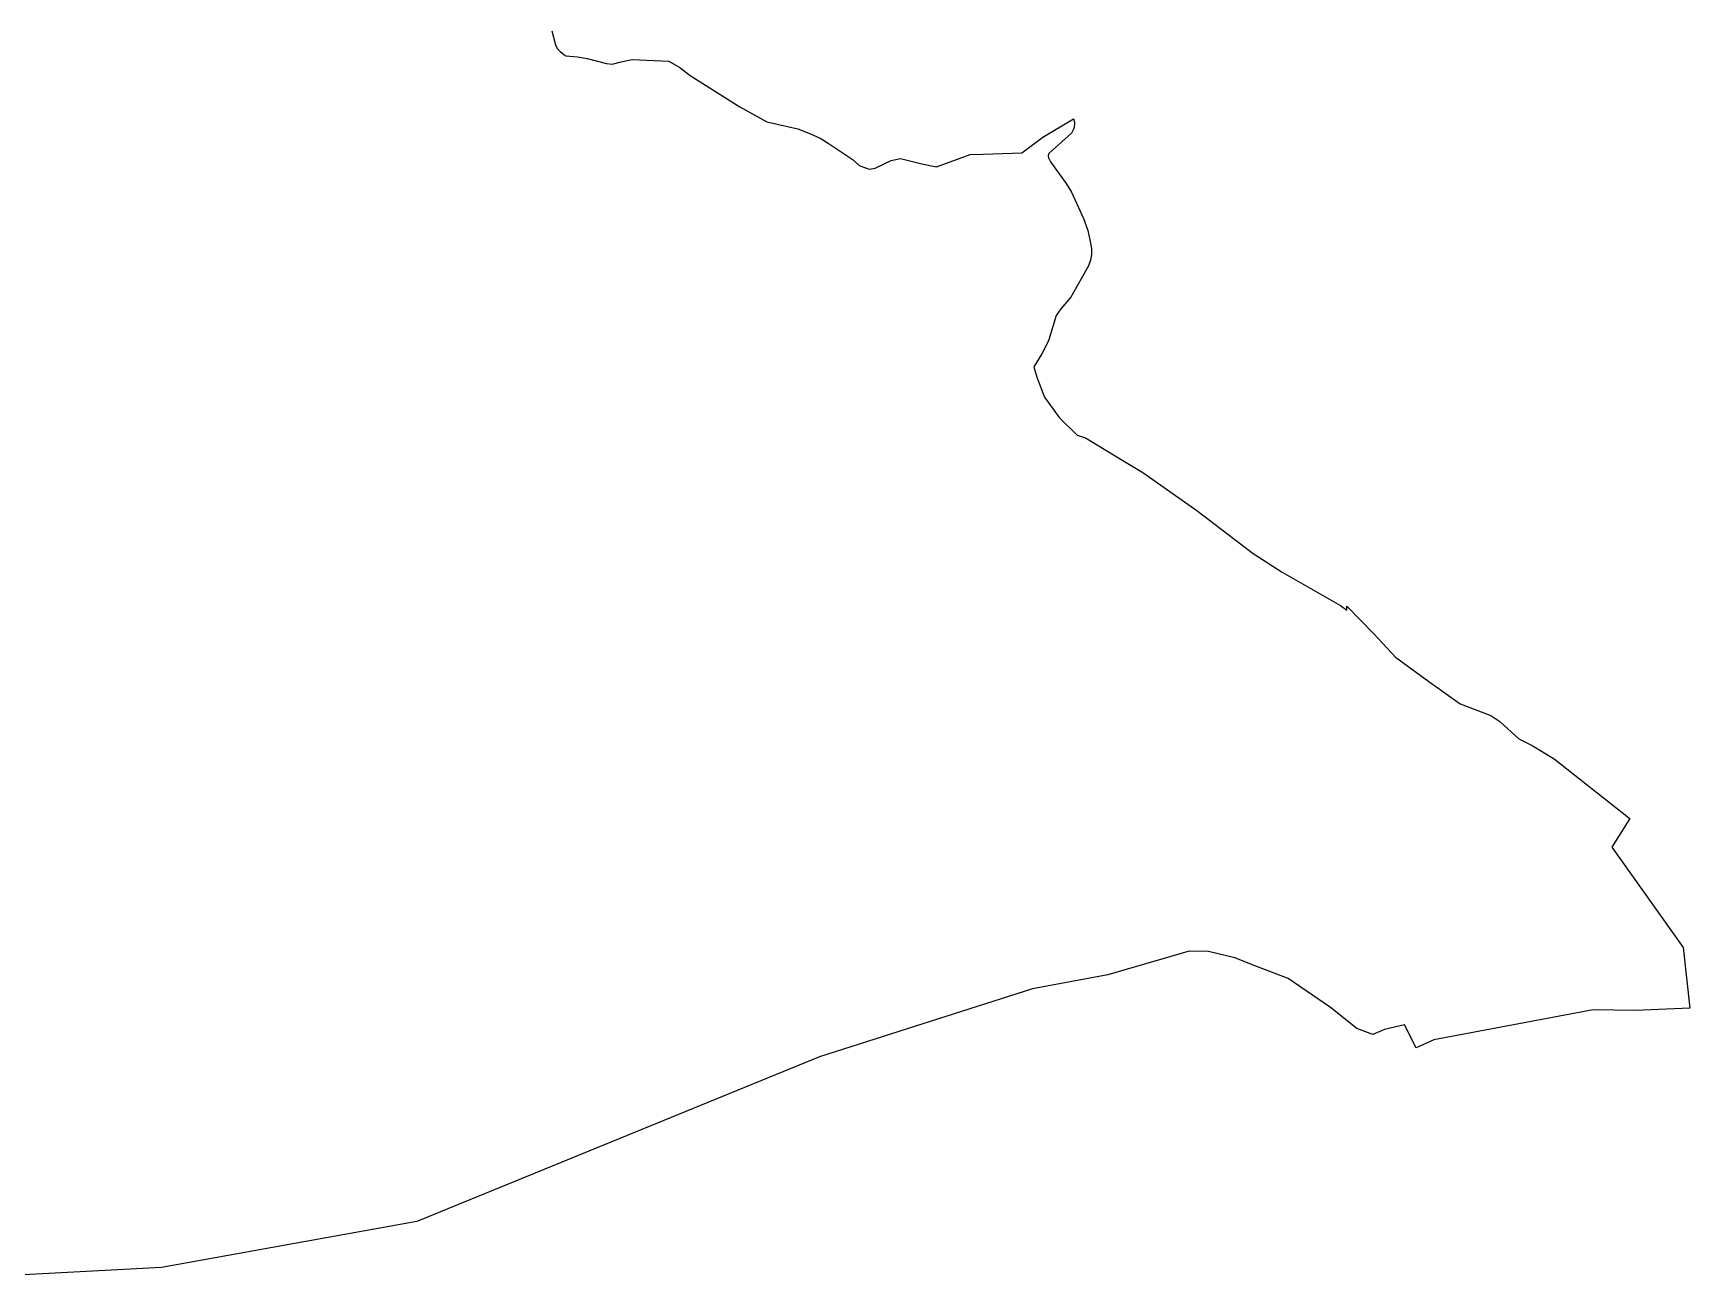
# Model space of a CAD drawing. Extents: x 1197813 to 1207132, y 6150159 to 6157836.
# Drawn here: x 1206414 to 1207132, y 6153858 to 6154397 of the extents above; entities that cross this region are included whole.
import ezdxf

# ---------------------------------------------------------------- set-up
doc = ezdxf.new("R2010")
doc.units = 0
doc.linetypes.add('CONTINU', pattern=[0])
doc.layers.add('1SECTION', color=7, linetype='CONTINU')

msp = doc.modelspace()

# ---------------------------------------------------------------- linework, layer by layer
at = {"layer": '1SECTION'}
msp.add_lwpolyline([(1206638.9, 6154398.36), (1206640.52, 6154392.32), (1206641.3, 6154390.81), (1206642.62, 6154389.44), (1206644.13, 6154388.17), (1206645.08, 6154387.53), (1206650.12, 6154387.19), (1206654.34, 6154386.4), (1206662.68, 6154384.26), (1206665.15, 6154383.98), (1206669.05, 6154385.03), (1206673.77, 6154385.96), (1206689.65, 6154385.2), (1206694.53, 6154382.54), (1206698.88, 6154379.03), (1206720.45, 6154365.49), (1206732.21, 6154358.93), (1206745.64, 6154355.86), (1206751.08, 6154353.8), (1206755.24, 6154351.92), (1206758.76, 6154349.73), (1206769.54, 6154342.56), (1206772.25, 6154340.08), (1206776.59, 6154338.46), (1206779.1, 6154338.93), (1206786.09, 6154342.23), (1206790.17, 6154343.13), (1206799.42, 6154340.69), (1206805.68, 6154339.51), (1206820.29, 6154344.78), (1206826.01, 6154344.92), (1206842.66, 6154345.56), (1206851.77, 6154352.31), (1206865.16, 6154360.19), (1206865.5, 6154358.78), (1206865.34, 6154356.29), (1206864.25, 6154354.12), (1206854.43, 6154345.26), (1206854.2, 6154344.3), (1206854.24, 6154343.35), (1206855.14, 6154341.63), (1206861.89, 6154332.16), (1206864.2, 6154328.47), (1206869.47, 6154317), (1206871.28, 6154311.92), (1206872.26, 6154307.77), (1206872.86, 6154304.11), (1206872.92, 6154301.49), (1206872.54, 6154299.03), (1206871.68, 6154296.53), (1206863.92, 6154282.89), (1206859.68, 6154277.91), (1206857.68, 6154274.99), (1206854.23, 6154264.02), (1206851.43, 6154258.38), (1206847.96, 6154252.71), (1206849.23, 6154248.26), (1206852.54, 6154239.62), (1206858.89, 6154230.81), (1206866.73, 6154223.09), (1206870.34, 6154221.92), (1206887.92, 6154211.29), (1206895.24, 6154206.99), (1206918.53, 6154190.49), (1206942.99, 6154171.82), (1206955.61, 6154163.75), (1206980.83, 6154149.27), (1206983.63, 6154147.33), (1206983.59, 6154149.03), (1206995.31, 6154136.96), (1207004.69, 6154126.94), (1207020.72, 6154115.26), (1207022.09, 6154114.28), (1207025.7, 6154111.71), (1207032.74, 6154106.7), (1207046.11, 6154101.66), (1207050.01, 6154098.99), (1207058.12, 6154091.48), (1207063.96, 6154088.63), (1207073.56, 6154082.78), (1207105.66, 6154057.47), (1207106.31, 6154056.93), (1207098.43, 6154044.59), (1207129.42, 6154001.06), (1207132.33, 6153974.81), (1207108.73, 6153973.69), (1207090.48, 6153974.06), (1207021.29, 6153961.06), (1207013.65, 6153957.59), (1207008.62, 6153967.57), (1206999.9, 6153965.44), (1206994.93, 6153963.36), (1206987.96, 6153965.97), (1206976.47, 6153975.09), (1206958.15, 6153987.62), (1206944.12, 6153992.97), (1206935.12, 6153996.6), (1206923.6, 6153999.29), (1206915.31, 6153999.48), (1206879.96, 6153989.26), (1206847.42, 6153983.08), (1206755.03, 6153953.7), (1206581.13, 6153882.51), (1206580.45, 6153882.24), (1206469.7, 6153862.34), (1206393.55, 6153858.27)], dxfattribs=at)

doc.saveas('drawing.dxf')
